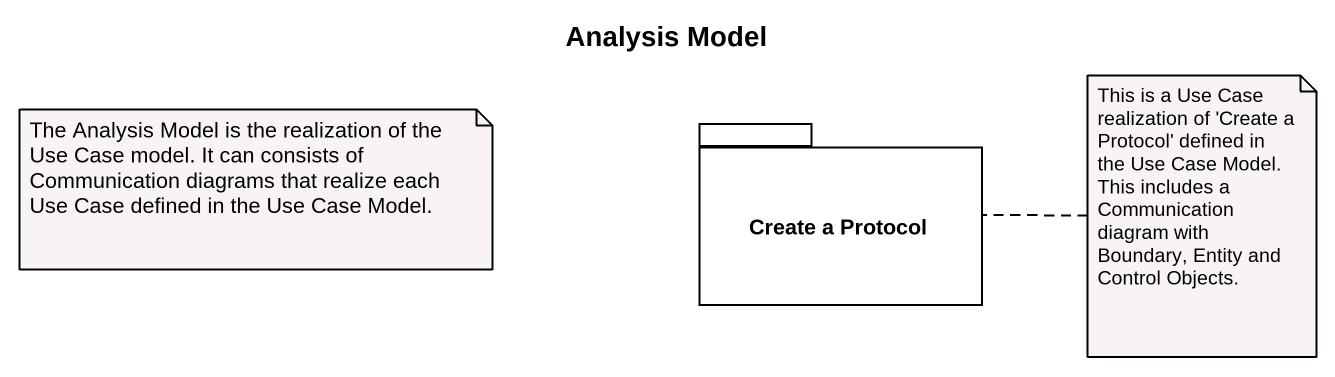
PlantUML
@startuml
title Analysis Model
package "Create a Protocol" as Create_a_Protocol {
}
note as N1
  The Analysis Model is the realization of the Use Case model. It can consists of Communication diagrams that realize each Use Case defined in the Use Case Model.
end note
note right of Create_a_Protocol : This is a Use Case realization of 'Create a Protocol' defined in the Use Case Model. This includes a Communication diagram with Boundary, Entity and Control Objects.
@enduml
